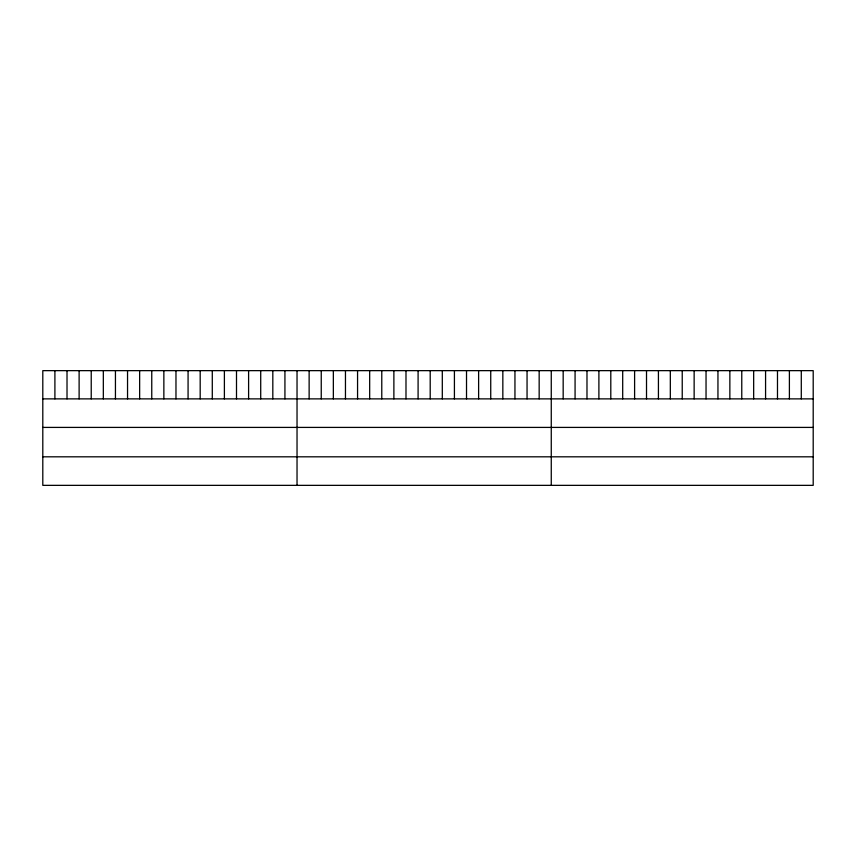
<?xml version="1.0" encoding="UTF-8"?>
<svg xmlns="http://www.w3.org/2000/svg" width="856" height="856" viewBox="0 0 856 856"><rect width="100%" height="100%" fill="white"/><g stroke="black" fill="none" stroke-linecap="round" stroke-linejoin="round"><path stroke-width="1.28" d="M813.2 398.875L813.2 485.352L42.8 485.352L42.8 370.648L813.2 370.648L813.2 398.875L42.8 398.875M42.8 427.411L813.2 427.411M42.8 456.815L813.2 456.815M801.291 370.648L801.291 398.875M789.393 370.648L789.393 398.875M777.483 370.648L777.483 398.875M765.574 370.648L765.574 398.875M753.665 370.648L753.665 398.875M741.767 370.648L741.767 398.875M729.858 370.648L729.858 398.875M717.949 370.648L717.949 398.875M706.04 370.648L706.04 398.875M694.141 370.648L694.141 398.875M682.232 370.648L682.232 398.875M670.323 370.648L670.323 398.875M658.425 370.648L658.425 398.875M646.515 370.648L646.515 398.875M634.606 370.648L634.606 398.875M622.697 370.648L622.697 398.875M610.799 370.648L610.799 398.875M598.89 370.648L598.89 398.875M586.981 370.648L586.981 398.875M575.072 370.648L575.072 398.875M563.173 370.648L563.173 398.875M551.264 370.648L551.264 485.352M539.162 370.648L539.162 398.875M527.05 370.648L527.05 398.875M514.948 370.648L514.948 398.875M502.836 370.648L502.836 398.875M490.734 370.648L490.734 398.875M478.622 370.648L478.622 398.875M466.52 370.648L466.52 398.875M454.418 370.648L454.418 398.875M442.306 370.648L442.306 398.875M430.204 370.648L430.204 398.875M418.092 370.648L418.092 398.875M405.99 370.648L405.99 398.875M393.878 370.648L393.878 398.875M381.776 370.648L381.776 398.875M369.674 370.648L369.674 398.875M357.562 370.648L357.562 398.875M345.46 370.648L345.46 398.875M333.348 370.648L333.348 398.875M321.246 370.648L321.246 398.875M309.134 370.648L309.134 398.875M297.032 370.648L297.032 485.352M284.93 370.648L284.93 398.875M272.818 370.648L272.818 398.875M260.716 370.648L260.716 398.875M248.604 370.648L248.604 398.875M236.502 370.648L236.502 398.875M224.39 370.648L224.39 398.875M212.288 370.648L212.288 398.875M200.186 370.648L200.186 398.875M188.074 370.648L188.074 398.875M175.972 370.648L175.972 398.875M163.86 370.648L163.86 398.875M151.758 370.648L151.758 398.875M139.646 370.648L139.646 398.875M127.544 370.648L127.544 398.875M115.442 370.648L115.442 398.875M103.33 370.648L103.33 398.875M91.228 370.648L91.228 398.875M79.116 370.648L79.116 398.875M67.014 370.648L67.014 398.875M54.902 370.648L54.902 398.875"/></g></svg>
